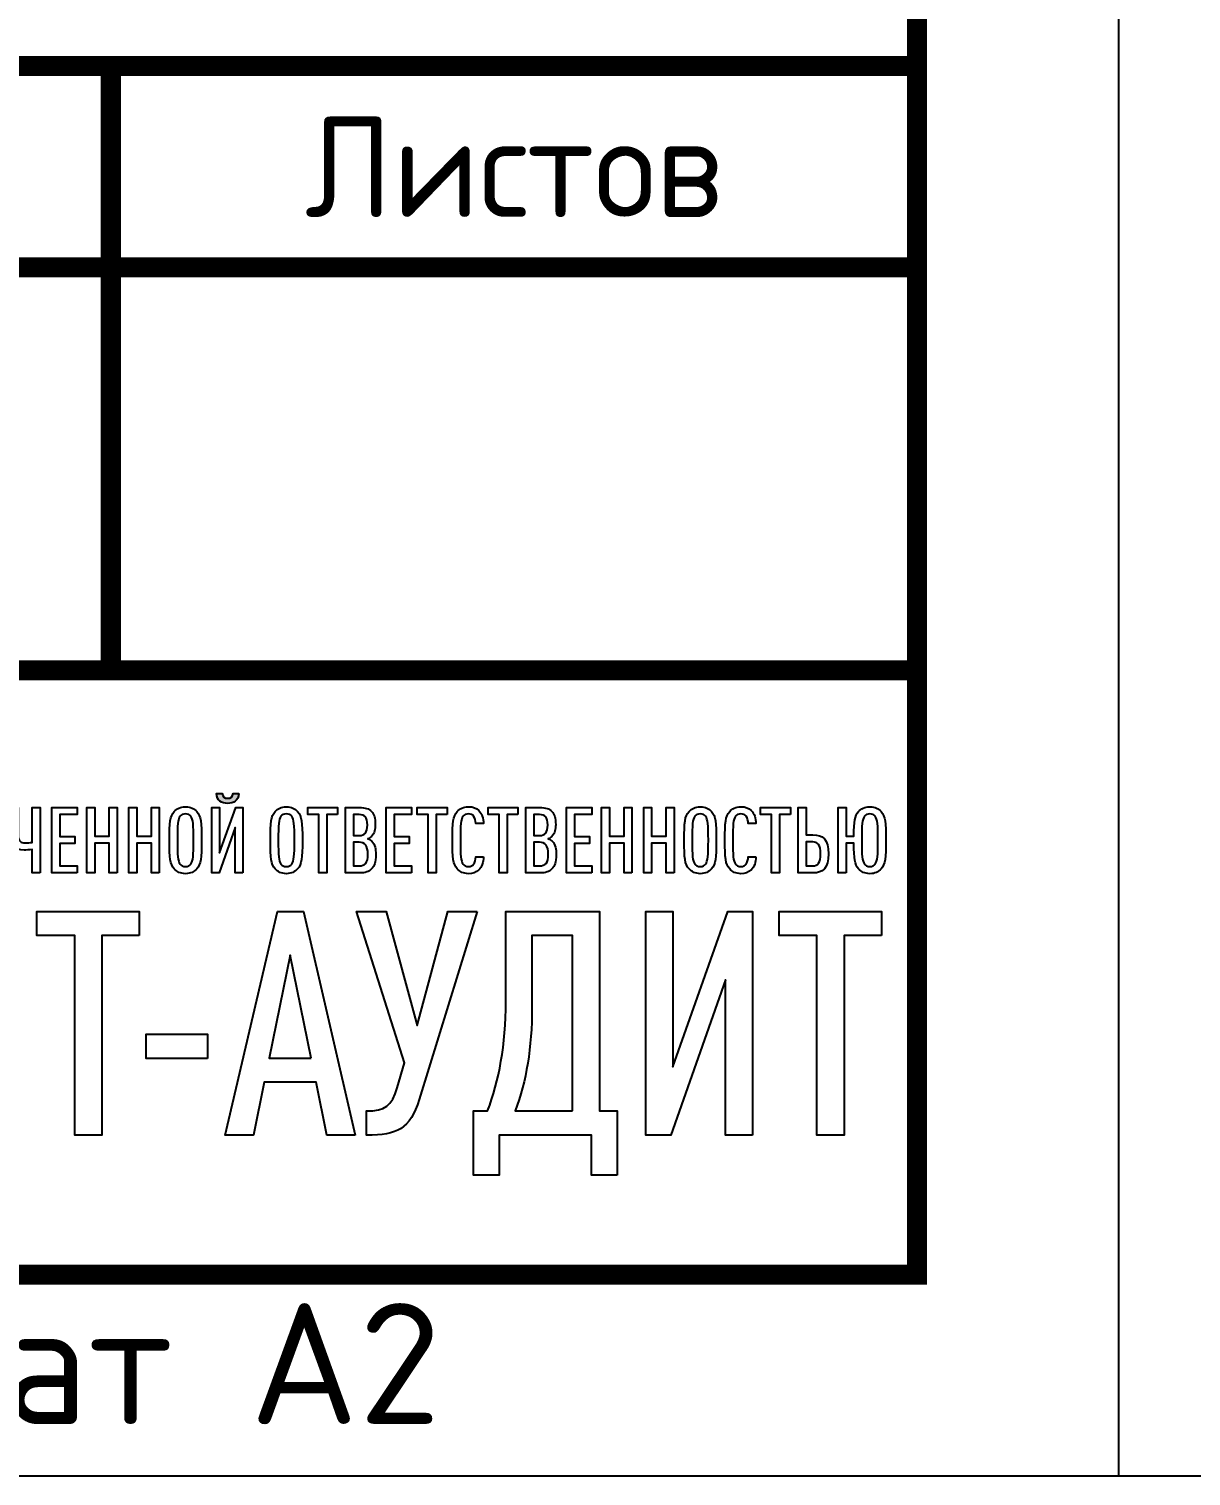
# Model space of a CAD drawing. Header units: millimetres. Extents: x 1601 to 15402, y -324 to 12625.
# Drawn here: x 11082.19 to 11111.03, y 318.24 to 354.16 of the extents above; entities that cross this region are included whole.
import ezdxf
from ezdxf.enums import TextEntityAlignment as Align

# ---------------------------------------------------------------- set-up
doc = ezdxf.new("R2010")
doc.units = ezdxf.units.MM
doc.layers.add('Размерный', color=4, linetype='Continuous', lineweight=30)
doc.styles.add('-ISOCPEUR-', font='isocpeur.TTF')
doc.styles.add('GOST', font='GOST Common.ttf')

# ---------------------------------------------------------------- blocks, each defined once
blk = doc.blocks.new('Лого')
at = {"true_color": 0x2e365c}
h = blk.add_hatch(color=159, dxfattribs=at)
h.dxf.hatch_style = 1
edge = h.paths.add_edge_path()
edge.add_spline(control_points=[(6.4968, 2.3792), (6.4994, 2.3391), (6.5243, 2.3239), (6.5583, 2.3239), (6.5583, 2.3239), (6.5923, 2.3239), (6.6172, 2.3391), (6.6198, 2.3792)], knot_values=[0.57143, 0.57143, 0.57143, 0.57143, 0.714286, 0.714286, 0.714286, 0.714386, 1, 1, 1, 1], degree=3, periodic=0)
edge.add_spline(control_points=[(6.6198, 2.3792), (6.6198, 2.3792), (6.5883, 2.3792), (6.5883, 2.3792), (6.5883, 2.3792), (6.5883, 2.3792), (6.5883, 2.3792), (6.5883, 2.3792)], knot_values=[0.000001, 0.000001, 0.000001, 0.000001, 0.07143, 0.07143, 0.07143, 0.07153, 0.142859, 0.142859, 0.142859, 0.142859], degree=3, periodic=0)
edge.add_spline(control_points=[(6.5883, 2.3792), (6.5862, 2.3604), (6.5751, 2.3523), (6.5583, 2.3523), (6.5583, 2.3523), (6.5583, 2.3523), (6.5583, 2.3523), (6.5583, 2.3523)], knot_values=[0.142859, 0.142859, 0.142859, 0.142859, 0.214287, 0.214287, 0.214287, 0.214387, 0.285716, 0.285716, 0.285716, 0.285716], degree=3, periodic=0)
edge.add_spline(control_points=[(6.5583, 2.3523), (6.5415, 2.3523), (6.5304, 2.3604), (6.5283, 2.3792)], knot_values=[0.285716, 0.285716, 0.285716, 0.285716, 0.428571, 0.428571, 0.428571, 0.428571], degree=3, periodic=0)
edge.add_spline(control_points=[(6.5283, 2.3792), (6.5283, 2.3792), (6.4968, 2.3792), (6.4968, 2.3792), (6.4968, 2.3792), (6.4968, 2.3792), (6.4968, 2.3792), (6.4968, 2.3792)], knot_values=[0.428573, 0.428573, 0.428573, 0.428573, 0.500001, 0.500001, 0.500001, 0.500101, 0.57143, 0.57143, 0.57143, 0.57143], degree=3, periodic=0)
at = {"color": 159}
for points, knots in [([(6.6198, 2.3792), (6.6198, 2.3792), (6.5883, 2.3792), (6.5883, 2.3792), (6.5883, 2.3792), (6.5862, 2.3604), (6.5751, 2.3523), (6.5583, 2.3523), (6.5583, 2.3523), (6.5415, 2.3523), (6.5304, 2.3604), (6.5283, 2.3792), (6.5283, 2.3792), (6.5283, 2.3792), (6.4968, 2.3792), (6.4968, 2.3792), (6.4968, 2.3792), (6.4994, 2.3391), (6.5243, 2.3239), (6.5583, 2.3239), (6.5583, 2.3239), (6.5923, 2.3239), (6.6172, 2.3391), (6.6198, 2.3792)], [0, 0, 0, 0, 0.142857, 0.142857, 0.142857, 0.142857, 0.285714, 0.285714, 0.285714, 0.285714, 0.428571, 0.428571, 0.428571, 0.428571, 0.571429, 0.571429, 0.571429, 0.571429, 0.714286, 0.714286, 0.714286, 0.714286, 1, 1, 1, 1]), ([(5.5227, 1.9399), (5.5227, 1.9399), (5.5227, 2.3015), (5.5227, 2.3015), (5.5227, 2.3015), (5.5227, 2.3015), (5.479, 2.3015), (5.479, 2.3015), (5.479, 2.3015), (5.479, 2.3015), (5.479, 2.1085), (5.479, 2.1085), (5.479, 2.1085), (5.4658, 2.1065), (5.4546, 2.1055), (5.4404, 2.1055), (5.4404, 2.1055), (5.4165, 2.1055), (5.4013, 2.1141), (5.4013, 2.1532), (5.4013, 2.1532), (5.4013, 2.1532), (5.4013, 2.3015), (5.4013, 2.3015), (5.4013, 2.3015), (5.4013, 2.3015), (5.3576, 2.3015), (5.3576, 2.3015), (5.3576, 2.3015), (5.3576, 2.3015), (5.3576, 2.1486), (5.3576, 2.1486), (5.3576, 2.1486), (5.3576, 2.0867), (5.384, 2.0664), (5.4338, 2.0664), (5.4338, 2.0664), (5.4485, 2.0664), (5.4627, 2.0674), (5.479, 2.0699), (5.479, 2.0699), (5.479, 2.0699), (5.479, 1.9399), (5.479, 1.9399), (5.479, 1.9399), (5.479, 1.9399), (5.5227, 1.9399), (5.5227, 1.9399)], [0, 0, 0, 0, 0.076923, 0.076923, 0.076923, 0.076923, 0.153846, 0.153846, 0.153846, 0.153846, 0.230769, 0.230769, 0.230769, 0.230769, 0.307692, 0.307692, 0.307692, 0.307692, 0.384615, 0.384615, 0.384615, 0.384615, 0.461538, 0.461538, 0.461538, 0.461538, 0.538462, 0.538462, 0.538462, 0.538462, 0.615385, 0.615385, 0.615385, 0.615385, 0.692308, 0.692308, 0.692308, 0.692308, 0.769231, 0.769231, 0.769231, 0.769231, 0.846154, 0.846154, 0.846154, 0.846154, 1, 1, 1, 1]), ([(5.7273, 1.9399), (5.7273, 1.9399), (5.7273, 1.979), (5.7273, 1.979), (5.7273, 1.979), (5.7273, 1.979), (5.6314, 1.979), (5.6314, 1.979), (5.6314, 1.979), (5.6314, 1.979), (5.6314, 2.1019), (5.6314, 2.1019), (5.6314, 2.1019), (5.6314, 2.1019), (5.7141, 2.1019), (5.7141, 2.1019), (5.7141, 2.1019), (5.7141, 2.1019), (5.7141, 2.141), (5.7141, 2.141), (5.7141, 2.141), (5.7141, 2.141), (5.6314, 2.141), (5.6314, 2.141), (5.6314, 2.141), (5.6314, 2.141), (5.6314, 2.2624), (5.6314, 2.2624), (5.6314, 2.2624), (5.6314, 2.2624), (5.7273, 2.2624), (5.7273, 2.2624), (5.7273, 2.2624), (5.7273, 2.2624), (5.7273, 2.3015), (5.7273, 2.3015), (5.7273, 2.3015), (5.7273, 2.3015), (5.5877, 2.3015), (5.5877, 2.3015), (5.5877, 2.3015), (5.5877, 2.3015), (5.5877, 1.9399), (5.5877, 1.9399), (5.5877, 1.9399), (5.5877, 1.9399), (5.7273, 1.9399), (5.7273, 1.9399)], [0, 0, 0, 0, 0.076923, 0.076923, 0.076923, 0.076923, 0.153846, 0.153846, 0.153846, 0.153846, 0.230769, 0.230769, 0.230769, 0.230769, 0.307692, 0.307692, 0.307692, 0.307692, 0.384615, 0.384615, 0.384615, 0.384615, 0.461538, 0.461538, 0.461538, 0.461538, 0.538462, 0.538462, 0.538462, 0.538462, 0.615385, 0.615385, 0.615385, 0.615385, 0.692308, 0.692308, 0.692308, 0.692308, 0.769231, 0.769231, 0.769231, 0.769231, 0.846154, 0.846154, 0.846154, 0.846154, 1, 1, 1, 1]), ([(5.9483, 1.9399), (5.9483, 1.9399), (5.9483, 2.3015), (5.9483, 2.3015), (5.9483, 2.3015), (5.9483, 2.3015), (5.9046, 2.3015), (5.9046, 2.3015), (5.9046, 2.3015), (5.9046, 2.3015), (5.9046, 2.1436), (5.9046, 2.1436), (5.9046, 2.1436), (5.9046, 2.1436), (5.8244, 2.1436), (5.8244, 2.1436), (5.8244, 2.1436), (5.8244, 2.1436), (5.8244, 2.3015), (5.8244, 2.3015), (5.8244, 2.3015), (5.8244, 2.3015), (5.7807, 2.3015), (5.7807, 2.3015), (5.7807, 2.3015), (5.7807, 2.3015), (5.7807, 1.9399), (5.7807, 1.9399), (5.7807, 1.9399), (5.7807, 1.9399), (5.8244, 1.9399), (5.8244, 1.9399), (5.8244, 1.9399), (5.8244, 1.9399), (5.8244, 2.1039), (5.8244, 2.1039), (5.8244, 2.1039), (5.8244, 2.1039), (5.9046, 2.1039), (5.9046, 2.1039), (5.9046, 2.1039), (5.9046, 2.1039), (5.9046, 1.9399), (5.9046, 1.9399), (5.9046, 1.9399), (5.9046, 1.9399), (5.9483, 1.9399), (5.9483, 1.9399)], [0, 0, 0, 0, 0.076923, 0.076923, 0.076923, 0.076923, 0.153846, 0.153846, 0.153846, 0.153846, 0.230769, 0.230769, 0.230769, 0.230769, 0.307692, 0.307692, 0.307692, 0.307692, 0.384615, 0.384615, 0.384615, 0.384615, 0.461538, 0.461538, 0.461538, 0.461538, 0.538462, 0.538462, 0.538462, 0.538462, 0.615385, 0.615385, 0.615385, 0.615385, 0.692308, 0.692308, 0.692308, 0.692308, 0.769231, 0.769231, 0.769231, 0.769231, 0.846154, 0.846154, 0.846154, 0.846154, 1, 1, 1, 1]), ([(6.1809, 1.9399), (6.1809, 1.9399), (6.1809, 2.3015), (6.1809, 2.3015), (6.1809, 2.3015), (6.1809, 2.3015), (6.1372, 2.3015), (6.1372, 2.3015), (6.1372, 2.3015), (6.1372, 2.3015), (6.1372, 2.1436), (6.1372, 2.1436), (6.1372, 2.1436), (6.1372, 2.1436), (6.057, 2.1436), (6.057, 2.1436), (6.057, 2.1436), (6.057, 2.1436), (6.057, 2.3015), (6.057, 2.3015), (6.057, 2.3015), (6.057, 2.3015), (6.0133, 2.3015), (6.0133, 2.3015), (6.0133, 2.3015), (6.0133, 2.3015), (6.0133, 1.9399), (6.0133, 1.9399), (6.0133, 1.9399), (6.0133, 1.9399), (6.057, 1.9399), (6.057, 1.9399), (6.057, 1.9399), (6.057, 1.9399), (6.057, 2.1039), (6.057, 2.1039), (6.057, 2.1039), (6.057, 2.1039), (6.1372, 2.1039), (6.1372, 2.1039), (6.1372, 2.1039), (6.1372, 2.1039), (6.1372, 1.9399), (6.1372, 1.9399), (6.1372, 1.9399), (6.1372, 1.9399), (6.1809, 1.9399), (6.1809, 1.9399)], [0, 0, 0, 0, 0.076923, 0.076923, 0.076923, 0.076923, 0.153846, 0.153846, 0.153846, 0.153846, 0.230769, 0.230769, 0.230769, 0.230769, 0.307692, 0.307692, 0.307692, 0.307692, 0.384615, 0.384615, 0.384615, 0.384615, 0.461538, 0.461538, 0.461538, 0.461538, 0.538462, 0.538462, 0.538462, 0.538462, 0.615385, 0.615385, 0.615385, 0.615385, 0.692308, 0.692308, 0.692308, 0.692308, 0.769231, 0.769231, 0.769231, 0.769231, 0.846154, 0.846154, 0.846154, 0.846154, 1, 1, 1, 1]), ([(6.4141, 2.1207), (6.4141, 2.2208), (6.411, 2.2533), (6.3877, 2.2792), (6.3877, 2.2792), (6.3734, 2.2949), (6.3541, 2.3056), (6.3257, 2.3056), (6.3257, 2.3056), (6.2972, 2.3056), (6.2779, 2.2949), (6.2637, 2.2792), (6.2637, 2.2792), (6.2404, 2.2533), (6.2373, 2.2208), (6.2373, 2.1207), (6.2373, 2.1207), (6.2373, 2.0206), (6.2404, 1.9881), (6.2637, 1.9622), (6.2637, 1.9622), (6.2779, 1.9465), (6.2972, 1.9358), (6.3257, 1.9358), (6.3257, 1.9358), (6.3541, 1.9358), (6.3734, 1.9465), (6.3877, 1.9622), (6.3877, 1.9622), (6.411, 1.9881), (6.4141, 2.0206), (6.4141, 2.1207)], [0, 0, 0, 0, 0.111111, 0.111111, 0.111111, 0.111111, 0.222222, 0.222222, 0.222222, 0.222222, 0.333333, 0.333333, 0.333333, 0.333333, 0.444444, 0.444444, 0.444444, 0.444444, 0.555556, 0.555556, 0.555556, 0.555556, 0.666667, 0.666667, 0.666667, 0.666667, 0.777778, 0.777778, 0.777778, 0.777778, 1, 1, 1, 1]), ([(6.3704, 2.1207), (6.3704, 2.0349), (6.3678, 2.0059), (6.3551, 1.9886), (6.3551, 1.9886), (6.349, 1.9805), (6.3399, 1.9749), (6.3257, 1.9749), (6.3257, 1.9749), (6.3115, 1.9749), (6.3018, 1.9805), (6.2957, 1.9886), (6.2957, 1.9886), (6.283, 2.0059), (6.281, 2.0349), (6.281, 2.1207), (6.281, 2.1207), (6.281, 2.2065), (6.283, 2.2355), (6.2957, 2.2528), (6.2957, 2.2528), (6.3018, 2.2609), (6.3115, 2.2665), (6.3257, 2.2665), (6.3257, 2.2665), (6.3399, 2.2665), (6.349, 2.2609), (6.3551, 2.2528), (6.3551, 2.2528), (6.3678, 2.2355), (6.3704, 2.2065), (6.3704, 2.1207)], [0, 0, 0, 0, 0.111111, 0.111111, 0.111111, 0.111111, 0.222222, 0.222222, 0.222222, 0.222222, 0.333333, 0.333333, 0.333333, 0.333333, 0.444444, 0.444444, 0.444444, 0.444444, 0.555556, 0.555556, 0.555556, 0.555556, 0.666667, 0.666667, 0.666667, 0.666667, 0.777778, 0.777778, 0.777778, 0.777778, 1, 1, 1, 1]), ([(6.6431, 1.9399), (6.6431, 1.9399), (6.6431, 2.3015), (6.6431, 2.3015), (6.6431, 2.3015), (6.6431, 2.3015), (6.603, 2.3015), (6.603, 2.3015), (6.603, 2.3015), (6.603, 2.3015), (6.5141, 2.0501), (6.5141, 2.0501), (6.5141, 2.0501), (6.5141, 2.0501), (6.5141, 2.3015), (6.5141, 2.3015), (6.5141, 2.3015), (6.5141, 2.3015), (6.4704, 2.3015), (6.4704, 2.3015), (6.4704, 2.3015), (6.4704, 2.3015), (6.4704, 1.9399), (6.4704, 1.9399), (6.4704, 1.9399), (6.4704, 1.9399), (6.5111, 1.9399), (6.5111, 1.9399), (6.5111, 1.9399), (6.5111, 1.9399), (6.5994, 2.1908), (6.5994, 2.1908), (6.5994, 2.1908), (6.5994, 2.1908), (6.5994, 1.9399), (6.5994, 1.9399), (6.5994, 1.9399), (6.5994, 1.9399), (6.6431, 1.9399), (6.6431, 1.9399)], [0, 0, 0, 0, 0.090909, 0.090909, 0.090909, 0.090909, 0.181818, 0.181818, 0.181818, 0.181818, 0.272727, 0.272727, 0.272727, 0.272727, 0.363636, 0.363636, 0.363636, 0.363636, 0.454545, 0.454545, 0.454545, 0.454545, 0.545455, 0.545455, 0.545455, 0.545455, 0.636364, 0.636364, 0.636364, 0.636364, 0.727273, 0.727273, 0.727273, 0.727273, 0.818182, 0.818182, 0.818182, 0.818182, 1, 1, 1, 1]), ([(6.9712, 2.1207), (6.9712, 2.2208), (6.9682, 2.2533), (6.9448, 2.2792), (6.9448, 2.2792), (6.9306, 2.2949), (6.9113, 2.3056), (6.8829, 2.3056), (6.8829, 2.3056), (6.8544, 2.3056), (6.8351, 2.2949), (6.8209, 2.2792), (6.8209, 2.2792), (6.7975, 2.2533), (6.7945, 2.2208), (6.7945, 2.1207), (6.7945, 2.1207), (6.7945, 2.0206), (6.7975, 1.9881), (6.8209, 1.9622), (6.8209, 1.9622), (6.8351, 1.9465), (6.8544, 1.9358), (6.8829, 1.9358), (6.8829, 1.9358), (6.9113, 1.9358), (6.9306, 1.9465), (6.9448, 1.9622), (6.9448, 1.9622), (6.9682, 1.9881), (6.9712, 2.0206), (6.9712, 2.1207)], [0, 0, 0, 0, 0.111111, 0.111111, 0.111111, 0.111111, 0.222222, 0.222222, 0.222222, 0.222222, 0.333333, 0.333333, 0.333333, 0.333333, 0.444444, 0.444444, 0.444444, 0.444444, 0.555556, 0.555556, 0.555556, 0.555556, 0.666667, 0.666667, 0.666667, 0.666667, 0.777778, 0.777778, 0.777778, 0.777778, 1, 1, 1, 1]), ([(6.9276, 2.1207), (6.9276, 2.0349), (6.925, 2.0059), (6.9123, 1.9886), (6.9123, 1.9886), (6.9062, 1.9805), (6.8971, 1.9749), (6.8829, 1.9749), (6.8829, 1.9749), (6.8686, 1.9749), (6.859, 1.9805), (6.8529, 1.9886), (6.8529, 1.9886), (6.8402, 2.0059), (6.8382, 2.0349), (6.8382, 2.1207), (6.8382, 2.1207), (6.8382, 2.2065), (6.8402, 2.2355), (6.8529, 2.2528), (6.8529, 2.2528), (6.859, 2.2609), (6.8686, 2.2665), (6.8829, 2.2665), (6.8829, 2.2665), (6.8971, 2.2665), (6.9062, 2.2609), (6.9123, 2.2528), (6.9123, 2.2528), (6.925, 2.2355), (6.9276, 2.2065), (6.9276, 2.1207)], [0, 0, 0, 0, 0.111111, 0.111111, 0.111111, 0.111111, 0.222222, 0.222222, 0.222222, 0.222222, 0.333333, 0.333333, 0.333333, 0.333333, 0.444444, 0.444444, 0.444444, 0.444444, 0.555556, 0.555556, 0.555556, 0.555556, 0.666667, 0.666667, 0.666667, 0.666667, 0.777778, 0.777778, 0.777778, 0.777778, 1, 1, 1, 1]), ([(7.1658, 2.2624), (7.1658, 2.2624), (7.1658, 2.3015), (7.1658, 2.3015), (7.1658, 2.3015), (7.1658, 2.3015), (7.0007, 2.3015), (7.0007, 2.3015), (7.0007, 2.3015), (7.0007, 2.3015), (7.0007, 2.2624), (7.0007, 2.2624), (7.0007, 2.2624), (7.0007, 2.2624), (7.0617, 2.2624), (7.0617, 2.2624), (7.0617, 2.2624), (7.0617, 2.2624), (7.0617, 1.9399), (7.0617, 1.9399), (7.0617, 1.9399), (7.0617, 1.9399), (7.1053, 1.9399), (7.1053, 1.9399), (7.1053, 1.9399), (7.1053, 1.9399), (7.1053, 2.2624), (7.1053, 2.2624), (7.1053, 2.2624), (7.1053, 2.2624), (7.1658, 2.2624), (7.1658, 2.2624)], [0, 0, 0, 0, 0.111111, 0.111111, 0.111111, 0.111111, 0.222222, 0.222222, 0.222222, 0.222222, 0.333333, 0.333333, 0.333333, 0.333333, 0.444444, 0.444444, 0.444444, 0.444444, 0.555556, 0.555556, 0.555556, 0.555556, 0.666667, 0.666667, 0.666667, 0.666667, 0.777778, 0.777778, 0.777778, 0.777778, 1, 1, 1, 1]), ([(7.3766, 2.0415), (7.3766, 2.0725), (7.3735, 2.0968), (7.3547, 2.1151), (7.3547, 2.1151), (7.3486, 2.1207), (7.3405, 2.1258), (7.3324, 2.1283), (7.3324, 2.1283), (7.3395, 2.1314), (7.3466, 2.1359), (7.3527, 2.142), (7.3527, 2.142), (7.3705, 2.1593), (7.374, 2.1806), (7.374, 2.2065), (7.374, 2.2065), (7.374, 2.2457), (7.3684, 2.2634), (7.3527, 2.2797), (7.3527, 2.2797), (7.338, 2.2949), (7.3187, 2.3015), (7.2867, 2.3015), (7.2867, 2.3015), (7.2867, 2.3015), (7.209, 2.3015), (7.209, 2.3015), (7.209, 2.3015), (7.209, 2.3015), (7.209, 1.9399), (7.209, 1.9399), (7.209, 1.9399), (7.209, 1.9399), (7.2867, 1.9399), (7.2867, 1.9399), (7.2867, 1.9399), (7.3187, 1.9399), (7.3385, 1.9465), (7.3532, 1.9617), (7.3532, 1.9617), (7.3695, 1.9785), (7.3766, 1.9978), (7.3766, 2.0415)], [0, 0, 0, 0, 0.083333, 0.083333, 0.083333, 0.083333, 0.166667, 0.166667, 0.166667, 0.166667, 0.25, 0.25, 0.25, 0.25, 0.333333, 0.333333, 0.333333, 0.333333, 0.416667, 0.416667, 0.416667, 0.416667, 0.5, 0.5, 0.5, 0.5, 0.583333, 0.583333, 0.583333, 0.583333, 0.666667, 0.666667, 0.666667, 0.666667, 0.75, 0.75, 0.75, 0.75, 0.833333, 0.833333, 0.833333, 0.833333, 1, 1, 1, 1]), ([(7.3303, 2.2045), (7.3303, 2.1634), (7.3156, 2.1466), (7.2846, 2.1466), (7.2846, 2.1466), (7.2846, 2.1466), (7.2526, 2.1466), (7.2526, 2.1466), (7.2526, 2.1466), (7.2526, 2.1466), (7.2526, 2.2624), (7.2526, 2.2624), (7.2526, 2.2624), (7.2526, 2.2624), (7.2846, 2.2624), (7.2846, 2.2624), (7.2846, 2.2624), (7.3161, 2.2624), (7.3303, 2.2482), (7.3303, 2.2045)], [0, 0, 0, 0, 0.166667, 0.166667, 0.166667, 0.166667, 0.333333, 0.333333, 0.333333, 0.333333, 0.5, 0.5, 0.5, 0.5, 0.666667, 0.666667, 0.666667, 0.666667, 1, 1, 1, 1]), ([(7.5741, 1.9399), (7.5741, 1.9399), (7.5741, 1.979), (7.5741, 1.979), (7.5741, 1.979), (7.5741, 1.979), (7.4782, 1.979), (7.4782, 1.979), (7.4782, 1.979), (7.4782, 1.979), (7.4782, 2.1019), (7.4782, 2.1019), (7.4782, 2.1019), (7.4782, 2.1019), (7.5609, 2.1019), (7.5609, 2.1019), (7.5609, 2.1019), (7.5609, 2.1019), (7.5609, 2.141), (7.5609, 2.141), (7.5609, 2.141), (7.5609, 2.141), (7.4782, 2.141), (7.4782, 2.141), (7.4782, 2.141), (7.4782, 2.141), (7.4782, 2.2624), (7.4782, 2.2624), (7.4782, 2.2624), (7.4782, 2.2624), (7.5741, 2.2624), (7.5741, 2.2624), (7.5741, 2.2624), (7.5741, 2.2624), (7.5741, 2.3015), (7.5741, 2.3015), (7.5741, 2.3015), (7.5741, 2.3015), (7.4345, 2.3015), (7.4345, 2.3015), (7.4345, 2.3015), (7.4345, 2.3015), (7.4345, 1.9399), (7.4345, 1.9399), (7.4345, 1.9399), (7.4345, 1.9399), (7.5741, 1.9399), (7.5741, 1.9399)], [0, 0, 0, 0, 0.076923, 0.076923, 0.076923, 0.076923, 0.153846, 0.153846, 0.153846, 0.153846, 0.230769, 0.230769, 0.230769, 0.230769, 0.307692, 0.307692, 0.307692, 0.307692, 0.384615, 0.384615, 0.384615, 0.384615, 0.461538, 0.461538, 0.461538, 0.461538, 0.538462, 0.538462, 0.538462, 0.538462, 0.615385, 0.615385, 0.615385, 0.615385, 0.692308, 0.692308, 0.692308, 0.692308, 0.769231, 0.769231, 0.769231, 0.769231, 0.846154, 0.846154, 0.846154, 0.846154, 1, 1, 1, 1]), ([(7.7707, 2.2624), (7.7707, 2.2624), (7.7707, 2.3015), (7.7707, 2.3015), (7.7707, 2.3015), (7.7707, 2.3015), (7.6056, 2.3015), (7.6056, 2.3015), (7.6056, 2.3015), (7.6056, 2.3015), (7.6056, 2.2624), (7.6056, 2.2624), (7.6056, 2.2624), (7.6056, 2.2624), (7.6666, 2.2624), (7.6666, 2.2624), (7.6666, 2.2624), (7.6666, 2.2624), (7.6666, 1.9399), (7.6666, 1.9399), (7.6666, 1.9399), (7.6666, 1.9399), (7.7103, 1.9399), (7.7103, 1.9399), (7.7103, 1.9399), (7.7103, 1.9399), (7.7103, 2.2624), (7.7103, 2.2624), (7.7103, 2.2624), (7.7103, 2.2624), (7.7707, 2.2624), (7.7707, 2.2624)], [0, 0, 0, 0, 0.111111, 0.111111, 0.111111, 0.111111, 0.222222, 0.222222, 0.222222, 0.222222, 0.333333, 0.333333, 0.333333, 0.333333, 0.444444, 0.444444, 0.444444, 0.444444, 0.555556, 0.555556, 0.555556, 0.555556, 0.666667, 0.666667, 0.666667, 0.666667, 0.777778, 0.777778, 0.777778, 0.777778, 1, 1, 1, 1]), ([(7.9719, 2.0293), (7.9719, 2.0293), (7.9287, 2.0293), (7.9287, 2.0293), (7.9287, 2.0293), (7.9282, 2.014), (7.9251, 1.9983), (7.917, 1.9876), (7.917, 1.9876), (7.9114, 1.9805), (7.9023, 1.9749), (7.8886, 1.9749), (7.8886, 1.9749), (7.8743, 1.9749), (7.8647, 1.9805), (7.8586, 1.9886), (7.8586, 1.9886), (7.8459, 2.0059), (7.8439, 2.0349), (7.8439, 2.1207), (7.8439, 2.1207), (7.8439, 2.2065), (7.8459, 2.2355), (7.8586, 2.2528), (7.8586, 2.2528), (7.8647, 2.2609), (7.8743, 2.2665), (7.8886, 2.2665), (7.8886, 2.2665), (7.9023, 2.2665), (7.9114, 2.2609), (7.917, 2.2538), (7.917, 2.2538), (7.9256, 2.2431), (7.9282, 2.2279), (7.9287, 2.2126), (7.9287, 2.2126), (7.9287, 2.2126), (7.9719, 2.2126), (7.9719, 2.2126), (7.9719, 2.2126), (7.9713, 2.2421), (7.9627, 2.268), (7.946, 2.2843), (7.946, 2.2843), (7.9317, 2.298), (7.914, 2.3056), (7.8886, 2.3056), (7.8886, 2.3056), (7.8601, 2.3056), (7.8403, 2.2949), (7.8266, 2.2792), (7.8266, 2.2792), (7.8027, 2.2517), (7.8002, 2.2208), (7.8002, 2.1207), (7.8002, 2.1207), (7.8002, 2.0206), (7.8027, 1.9897), (7.8266, 1.9622), (7.8266, 1.9622), (7.8403, 1.9465), (7.8601, 1.9358), (7.8886, 1.9358), (7.8886, 1.9358), (7.9124, 1.9358), (7.9302, 1.9429), (7.9444, 1.9556), (7.9444, 1.9556), (7.9622, 1.9719), (7.9713, 1.9988), (7.9719, 2.0293)], [0, 0, 0, 0, 0.052632, 0.052632, 0.052632, 0.052632, 0.105263, 0.105263, 0.105263, 0.105263, 0.157895, 0.157895, 0.157895, 0.157895, 0.210526, 0.210526, 0.210526, 0.210526, 0.263158, 0.263158, 0.263158, 0.263158, 0.315789, 0.315789, 0.315789, 0.315789, 0.368421, 0.368421, 0.368421, 0.368421, 0.421053, 0.421053, 0.421053, 0.421053, 0.473684, 0.473684, 0.473684, 0.473684, 0.526316, 0.526316, 0.526316, 0.526316, 0.578947, 0.578947, 0.578947, 0.578947, 0.631579, 0.631579, 0.631579, 0.631579, 0.684211, 0.684211, 0.684211, 0.684211, 0.736842, 0.736842, 0.736842, 0.736842, 0.789474, 0.789474, 0.789474, 0.789474, 0.842105, 0.842105, 0.842105, 0.842105, 0.894737, 0.894737, 0.894737, 0.894737, 1, 1, 1, 1]), ([(8.1618, 2.2624), (8.1618, 2.2624), (8.1618, 2.3015), (8.1618, 2.3015), (8.1618, 2.3015), (8.1618, 2.3015), (7.9967, 2.3015), (7.9967, 2.3015), (7.9967, 2.3015), (7.9967, 2.3015), (7.9967, 2.2624), (7.9967, 2.2624), (7.9967, 2.2624), (7.9967, 2.2624), (8.0577, 2.2624), (8.0577, 2.2624), (8.0577, 2.2624), (8.0577, 2.2624), (8.0577, 1.9399), (8.0577, 1.9399), (8.0577, 1.9399), (8.0577, 1.9399), (8.1014, 1.9399), (8.1014, 1.9399), (8.1014, 1.9399), (8.1014, 1.9399), (8.1014, 2.2624), (8.1014, 2.2624), (8.1014, 2.2624), (8.1014, 2.2624), (8.1618, 2.2624), (8.1618, 2.2624)], [0, 0, 0, 0, 0.111111, 0.111111, 0.111111, 0.111111, 0.222222, 0.222222, 0.222222, 0.222222, 0.333333, 0.333333, 0.333333, 0.333333, 0.444444, 0.444444, 0.444444, 0.444444, 0.555556, 0.555556, 0.555556, 0.555556, 0.666667, 0.666667, 0.666667, 0.666667, 0.777778, 0.777778, 0.777778, 0.777778, 1, 1, 1, 1]), ([(8.3726, 2.0415), (8.3726, 2.0725), (8.3696, 2.0968), (8.3508, 2.1151), (8.3508, 2.1151), (8.3447, 2.1207), (8.3365, 2.1258), (8.3284, 2.1283), (8.3284, 2.1283), (8.3355, 2.1314), (8.3426, 2.1359), (8.3487, 2.142), (8.3487, 2.142), (8.3665, 2.1593), (8.3701, 2.1806), (8.3701, 2.2065), (8.3701, 2.2065), (8.3701, 2.2457), (8.3645, 2.2634), (8.3487, 2.2797), (8.3487, 2.2797), (8.334, 2.2949), (8.3147, 2.3015), (8.2827, 2.3015), (8.2827, 2.3015), (8.2827, 2.3015), (8.205, 2.3015), (8.205, 2.3015), (8.205, 2.3015), (8.205, 2.3015), (8.205, 1.9399), (8.205, 1.9399), (8.205, 1.9399), (8.205, 1.9399), (8.2827, 1.9399), (8.2827, 1.9399), (8.2827, 1.9399), (8.3147, 1.9399), (8.3345, 1.9465), (8.3492, 1.9617), (8.3492, 1.9617), (8.3655, 1.9785), (8.3726, 1.9978), (8.3726, 2.0415)], [0, 0, 0, 0, 0.083333, 0.083333, 0.083333, 0.083333, 0.166667, 0.166667, 0.166667, 0.166667, 0.25, 0.25, 0.25, 0.25, 0.333333, 0.333333, 0.333333, 0.333333, 0.416667, 0.416667, 0.416667, 0.416667, 0.5, 0.5, 0.5, 0.5, 0.583333, 0.583333, 0.583333, 0.583333, 0.666667, 0.666667, 0.666667, 0.666667, 0.75, 0.75, 0.75, 0.75, 0.833333, 0.833333, 0.833333, 0.833333, 1, 1, 1, 1]), ([(8.3264, 2.2045), (8.3264, 2.1634), (8.3117, 2.1466), (8.2807, 2.1466), (8.2807, 2.1466), (8.2807, 2.1466), (8.2487, 2.1466), (8.2487, 2.1466), (8.2487, 2.1466), (8.2487, 2.1466), (8.2487, 2.2624), (8.2487, 2.2624), (8.2487, 2.2624), (8.2487, 2.2624), (8.2807, 2.2624), (8.2807, 2.2624), (8.2807, 2.2624), (8.3122, 2.2624), (8.3264, 2.2482), (8.3264, 2.2045)], [0, 0, 0, 0, 0.166667, 0.166667, 0.166667, 0.166667, 0.333333, 0.333333, 0.333333, 0.333333, 0.5, 0.5, 0.5, 0.5, 0.666667, 0.666667, 0.666667, 0.666667, 1, 1, 1, 1]), ([(8.5702, 1.9399), (8.5702, 1.9399), (8.5702, 1.979), (8.5702, 1.979), (8.5702, 1.979), (8.5702, 1.979), (8.4742, 1.979), (8.4742, 1.979), (8.4742, 1.979), (8.4742, 1.979), (8.4742, 2.1019), (8.4742, 2.1019), (8.4742, 2.1019), (8.4742, 2.1019), (8.557, 2.1019), (8.557, 2.1019), (8.557, 2.1019), (8.557, 2.1019), (8.557, 2.141), (8.557, 2.141), (8.557, 2.141), (8.557, 2.141), (8.4742, 2.141), (8.4742, 2.141), (8.4742, 2.141), (8.4742, 2.141), (8.4742, 2.2624), (8.4742, 2.2624), (8.4742, 2.2624), (8.4742, 2.2624), (8.5702, 2.2624), (8.5702, 2.2624), (8.5702, 2.2624), (8.5702, 2.2624), (8.5702, 2.3015), (8.5702, 2.3015), (8.5702, 2.3015), (8.5702, 2.3015), (8.4305, 2.3015), (8.4305, 2.3015), (8.4305, 2.3015), (8.4305, 2.3015), (8.4305, 1.9399), (8.4305, 1.9399), (8.4305, 1.9399), (8.4305, 1.9399), (8.5702, 1.9399), (8.5702, 1.9399)], [0, 0, 0, 0, 0.076923, 0.076923, 0.076923, 0.076923, 0.153846, 0.153846, 0.153846, 0.153846, 0.230769, 0.230769, 0.230769, 0.230769, 0.307692, 0.307692, 0.307692, 0.307692, 0.384615, 0.384615, 0.384615, 0.384615, 0.461538, 0.461538, 0.461538, 0.461538, 0.538462, 0.538462, 0.538462, 0.538462, 0.615385, 0.615385, 0.615385, 0.615385, 0.692308, 0.692308, 0.692308, 0.692308, 0.769231, 0.769231, 0.769231, 0.769231, 0.846154, 0.846154, 0.846154, 0.846154, 1, 1, 1, 1]), ([(8.7911, 1.9399), (8.7911, 1.9399), (8.7911, 2.3015), (8.7911, 2.3015), (8.7911, 2.3015), (8.7911, 2.3015), (8.7474, 2.3015), (8.7474, 2.3015), (8.7474, 2.3015), (8.7474, 2.3015), (8.7474, 2.1436), (8.7474, 2.1436), (8.7474, 2.1436), (8.7474, 2.1436), (8.6672, 2.1436), (8.6672, 2.1436), (8.6672, 2.1436), (8.6672, 2.1436), (8.6672, 2.3015), (8.6672, 2.3015), (8.6672, 2.3015), (8.6672, 2.3015), (8.6235, 2.3015), (8.6235, 2.3015), (8.6235, 2.3015), (8.6235, 2.3015), (8.6235, 1.9399), (8.6235, 1.9399), (8.6235, 1.9399), (8.6235, 1.9399), (8.6672, 1.9399), (8.6672, 1.9399), (8.6672, 1.9399), (8.6672, 1.9399), (8.6672, 2.1039), (8.6672, 2.1039), (8.6672, 2.1039), (8.6672, 2.1039), (8.7474, 2.1039), (8.7474, 2.1039), (8.7474, 2.1039), (8.7474, 2.1039), (8.7474, 1.9399), (8.7474, 1.9399), (8.7474, 1.9399), (8.7474, 1.9399), (8.7911, 1.9399), (8.7911, 1.9399)], [0, 0, 0, 0, 0.076923, 0.076923, 0.076923, 0.076923, 0.153846, 0.153846, 0.153846, 0.153846, 0.230769, 0.230769, 0.230769, 0.230769, 0.307692, 0.307692, 0.307692, 0.307692, 0.384615, 0.384615, 0.384615, 0.384615, 0.461538, 0.461538, 0.461538, 0.461538, 0.538462, 0.538462, 0.538462, 0.538462, 0.615385, 0.615385, 0.615385, 0.615385, 0.692308, 0.692308, 0.692308, 0.692308, 0.769231, 0.769231, 0.769231, 0.769231, 0.846154, 0.846154, 0.846154, 0.846154, 1, 1, 1, 1]), ([(9.0238, 1.9399), (9.0238, 1.9399), (9.0238, 2.3015), (9.0238, 2.3015), (9.0238, 2.3015), (9.0238, 2.3015), (8.9801, 2.3015), (8.9801, 2.3015), (8.9801, 2.3015), (8.9801, 2.3015), (8.9801, 2.1436), (8.9801, 2.1436), (8.9801, 2.1436), (8.9801, 2.1436), (8.8998, 2.1436), (8.8998, 2.1436), (8.8998, 2.1436), (8.8998, 2.1436), (8.8998, 2.3015), (8.8998, 2.3015), (8.8998, 2.3015), (8.8998, 2.3015), (8.8561, 2.3015), (8.8561, 2.3015), (8.8561, 2.3015), (8.8561, 2.3015), (8.8561, 1.9399), (8.8561, 1.9399), (8.8561, 1.9399), (8.8561, 1.9399), (8.8998, 1.9399), (8.8998, 1.9399), (8.8998, 1.9399), (8.8998, 1.9399), (8.8998, 2.1039), (8.8998, 2.1039), (8.8998, 2.1039), (8.8998, 2.1039), (8.9801, 2.1039), (8.9801, 2.1039), (8.9801, 2.1039), (8.9801, 2.1039), (8.9801, 1.9399), (8.9801, 1.9399), (8.9801, 1.9399), (8.9801, 1.9399), (9.0238, 1.9399), (9.0238, 1.9399)], [0, 0, 0, 0, 0.076923, 0.076923, 0.076923, 0.076923, 0.153846, 0.153846, 0.153846, 0.153846, 0.230769, 0.230769, 0.230769, 0.230769, 0.307692, 0.307692, 0.307692, 0.307692, 0.384615, 0.384615, 0.384615, 0.384615, 0.461538, 0.461538, 0.461538, 0.461538, 0.538462, 0.538462, 0.538462, 0.538462, 0.615385, 0.615385, 0.615385, 0.615385, 0.692308, 0.692308, 0.692308, 0.692308, 0.769231, 0.769231, 0.769231, 0.769231, 0.846154, 0.846154, 0.846154, 0.846154, 1, 1, 1, 1]), ([(9.2569, 2.1207), (9.2569, 2.2208), (9.2538, 2.2533), (9.2305, 2.2792), (9.2305, 2.2792), (9.2163, 2.2949), (9.197, 2.3056), (9.1685, 2.3056), (9.1685, 2.3056), (9.1401, 2.3056), (9.1208, 2.2949), (9.1065, 2.2792), (9.1065, 2.2792), (9.0832, 2.2533), (9.0801, 2.2208), (9.0801, 2.1207), (9.0801, 2.1207), (9.0801, 2.0206), (9.0832, 1.9881), (9.1065, 1.9622), (9.1065, 1.9622), (9.1208, 1.9465), (9.1401, 1.9358), (9.1685, 1.9358), (9.1685, 1.9358), (9.197, 1.9358), (9.2163, 1.9465), (9.2305, 1.9622), (9.2305, 1.9622), (9.2538, 1.9881), (9.2569, 2.0206), (9.2569, 2.1207)], [0, 0, 0, 0, 0.111111, 0.111111, 0.111111, 0.111111, 0.222222, 0.222222, 0.222222, 0.222222, 0.333333, 0.333333, 0.333333, 0.333333, 0.444444, 0.444444, 0.444444, 0.444444, 0.555556, 0.555556, 0.555556, 0.555556, 0.666667, 0.666667, 0.666667, 0.666667, 0.777778, 0.777778, 0.777778, 0.777778, 1, 1, 1, 1]), ([(9.2132, 2.1207), (9.2132, 2.0349), (9.2107, 2.0059), (9.198, 1.9886), (9.198, 1.9886), (9.1919, 1.9805), (9.1827, 1.9749), (9.1685, 1.9749), (9.1685, 1.9749), (9.1543, 1.9749), (9.1446, 1.9805), (9.1385, 1.9886), (9.1385, 1.9886), (9.1259, 2.0059), (9.1238, 2.0349), (9.1238, 2.1207), (9.1238, 2.1207), (9.1238, 2.2065), (9.1259, 2.2355), (9.1385, 2.2528), (9.1385, 2.2528), (9.1446, 2.2609), (9.1543, 2.2665), (9.1685, 2.2665), (9.1685, 2.2665), (9.1827, 2.2665), (9.1919, 2.2609), (9.198, 2.2528), (9.198, 2.2528), (9.2107, 2.2355), (9.2132, 2.2065), (9.2132, 2.1207)], [0, 0, 0, 0, 0.111111, 0.111111, 0.111111, 0.111111, 0.222222, 0.222222, 0.222222, 0.222222, 0.333333, 0.333333, 0.333333, 0.333333, 0.444444, 0.444444, 0.444444, 0.444444, 0.555556, 0.555556, 0.555556, 0.555556, 0.666667, 0.666667, 0.666667, 0.666667, 0.777778, 0.777778, 0.777778, 0.777778, 1, 1, 1, 1]), ([(9.4763, 2.0293), (9.4763, 2.0293), (9.4331, 2.0293), (9.4331, 2.0293), (9.4331, 2.0293), (9.4326, 2.014), (9.4296, 1.9983), (9.4215, 1.9876), (9.4215, 1.9876), (9.4159, 1.9805), (9.4067, 1.9749), (9.393, 1.9749), (9.393, 1.9749), (9.3788, 1.9749), (9.3691, 1.9805), (9.363, 1.9886), (9.363, 1.9886), (9.3504, 2.0059), (9.3483, 2.0349), (9.3483, 2.1207), (9.3483, 2.1207), (9.3483, 2.2065), (9.3504, 2.2355), (9.363, 2.2528), (9.363, 2.2528), (9.3691, 2.2609), (9.3788, 2.2665), (9.393, 2.2665), (9.393, 2.2665), (9.4067, 2.2665), (9.4159, 2.2609), (9.4215, 2.2538), (9.4215, 2.2538), (9.4301, 2.2431), (9.4326, 2.2279), (9.4331, 2.2126), (9.4331, 2.2126), (9.4331, 2.2126), (9.4763, 2.2126), (9.4763, 2.2126), (9.4763, 2.2126), (9.4758, 2.2421), (9.4672, 2.268), (9.4504, 2.2843), (9.4504, 2.2843), (9.4362, 2.298), (9.4184, 2.3056), (9.393, 2.3056), (9.393, 2.3056), (9.3646, 2.3056), (9.3448, 2.2949), (9.331, 2.2792), (9.331, 2.2792), (9.3072, 2.2517), (9.3046, 2.2208), (9.3046, 2.1207), (9.3046, 2.1207), (9.3046, 2.0206), (9.3072, 1.9897), (9.331, 1.9622), (9.331, 1.9622), (9.3448, 1.9465), (9.3646, 1.9358), (9.393, 1.9358), (9.393, 1.9358), (9.4169, 1.9358), (9.4347, 1.9429), (9.4489, 1.9556), (9.4489, 1.9556), (9.4667, 1.9719), (9.4758, 1.9988), (9.4763, 2.0293)], [0, 0, 0, 0, 0.052632, 0.052632, 0.052632, 0.052632, 0.105263, 0.105263, 0.105263, 0.105263, 0.157895, 0.157895, 0.157895, 0.157895, 0.210526, 0.210526, 0.210526, 0.210526, 0.263158, 0.263158, 0.263158, 0.263158, 0.315789, 0.315789, 0.315789, 0.315789, 0.368421, 0.368421, 0.368421, 0.368421, 0.421053, 0.421053, 0.421053, 0.421053, 0.473684, 0.473684, 0.473684, 0.473684, 0.526316, 0.526316, 0.526316, 0.526316, 0.578947, 0.578947, 0.578947, 0.578947, 0.631579, 0.631579, 0.631579, 0.631579, 0.684211, 0.684211, 0.684211, 0.684211, 0.736842, 0.736842, 0.736842, 0.736842, 0.789474, 0.789474, 0.789474, 0.789474, 0.842105, 0.842105, 0.842105, 0.842105, 0.894737, 0.894737, 0.894737, 0.894737, 1, 1, 1, 1]), ([(9.6663, 2.2624), (9.6663, 2.2624), (9.6663, 2.3015), (9.6663, 2.3015), (9.6663, 2.3015), (9.6663, 2.3015), (9.5012, 2.3015), (9.5012, 2.3015), (9.5012, 2.3015), (9.5012, 2.3015), (9.5012, 2.2624), (9.5012, 2.2624), (9.5012, 2.2624), (9.5012, 2.2624), (9.5622, 2.2624), (9.5622, 2.2624), (9.5622, 2.2624), (9.5622, 2.2624), (9.5622, 1.9399), (9.5622, 1.9399), (9.5622, 1.9399), (9.5622, 1.9399), (9.6058, 1.9399), (9.6058, 1.9399), (9.6058, 1.9399), (9.6058, 1.9399), (9.6058, 2.2624), (9.6058, 2.2624), (9.6058, 2.2624), (9.6058, 2.2624), (9.6663, 2.2624), (9.6663, 2.2624)], [0, 0, 0, 0, 0.111111, 0.111111, 0.111111, 0.111111, 0.222222, 0.222222, 0.222222, 0.222222, 0.333333, 0.333333, 0.333333, 0.333333, 0.444444, 0.444444, 0.444444, 0.444444, 0.555556, 0.555556, 0.555556, 0.555556, 0.666667, 0.666667, 0.666667, 0.666667, 0.777778, 0.777778, 0.777778, 0.777778, 1, 1, 1, 1]), ([(9.8766, 2.0455), (9.8766, 2.1253), (9.8456, 2.1507), (9.7907, 2.1507), (9.7907, 2.1507), (9.7907, 2.1507), (9.7531, 2.1507), (9.7531, 2.1507), (9.7531, 2.1507), (9.7531, 2.1507), (9.7531, 2.3015), (9.7531, 2.3015), (9.7531, 2.3015), (9.7531, 2.3015), (9.7095, 2.3015), (9.7095, 2.3015), (9.7095, 2.3015), (9.7095, 2.3015), (9.7095, 1.9399), (9.7095, 1.9399), (9.7095, 1.9399), (9.7095, 1.9399), (9.7907, 1.9399), (9.7907, 1.9399), (9.7907, 1.9399), (9.8451, 1.9399), (9.8766, 1.9658), (9.8766, 2.0455)], [0, 0, 0, 0, 0.125, 0.125, 0.125, 0.125, 0.25, 0.25, 0.25, 0.25, 0.375, 0.375, 0.375, 0.375, 0.5, 0.5, 0.5, 0.5, 0.625, 0.625, 0.625, 0.625, 0.75, 0.75, 0.75, 0.75, 1, 1, 1, 1]), ([(9.9741, 1.9399), (9.9741, 1.9399), (9.9741, 2.1039), (9.9741, 2.1039), (9.9741, 2.1039), (9.9741, 2.1039), (10.0167, 2.1039), (10.0167, 2.1039), (10.0167, 2.1039), (10.0173, 2.0171), (10.0213, 1.9876), (10.0432, 1.9622), (10.0432, 1.9622), (10.0569, 1.9465), (10.0767, 1.9358), (10.1051, 1.9358), (10.1051, 1.9358), (10.1336, 1.9358), (10.1529, 1.946), (10.1671, 1.9622), (10.1671, 1.9622), (10.1905, 1.9892), (10.1935, 2.0206), (10.1935, 2.1207), (10.1935, 2.1207), (10.1935, 2.2208), (10.191, 2.2512), (10.1671, 2.2792), (10.1671, 2.2792), (10.1534, 2.2949), (10.1336, 2.3056), (10.1051, 2.3056), (10.1051, 2.3056), (10.0767, 2.3056), (10.0569, 2.2949), (10.0432, 2.2792), (10.0432, 2.2792), (10.0218, 2.2543), (10.0173, 2.2253), (10.0167, 2.1436), (10.0167, 2.1436), (10.0167, 2.1436), (9.9741, 2.1436), (9.9741, 2.1436), (9.9741, 2.1436), (9.9741, 2.1436), (9.9741, 2.3015), (9.9741, 2.3015), (9.9741, 2.3015), (9.9741, 2.3015), (9.9304, 2.3015), (9.9304, 2.3015), (9.9304, 2.3015), (9.9304, 2.3015), (9.9304, 1.9399), (9.9304, 1.9399), (9.9304, 1.9399), (9.9304, 1.9399), (9.9741, 1.9399), (9.9741, 1.9399)], [0, 0, 0, 0, 0.0625, 0.0625, 0.0625, 0.0625, 0.125, 0.125, 0.125, 0.125, 0.1875, 0.1875, 0.1875, 0.1875, 0.25, 0.25, 0.25, 0.25, 0.3125, 0.3125, 0.3125, 0.3125, 0.375, 0.375, 0.375, 0.375, 0.4375, 0.4375, 0.4375, 0.4375, 0.5, 0.5, 0.5, 0.5, 0.5625, 0.5625, 0.5625, 0.5625, 0.625, 0.625, 0.625, 0.625, 0.6875, 0.6875, 0.6875, 0.6875, 0.75, 0.75, 0.75, 0.75, 0.8125, 0.8125, 0.8125, 0.8125, 0.875, 0.875, 0.875, 0.875, 1, 1, 1, 1]), ([(10.1498, 2.1207), (10.1498, 2.0349), (10.1478, 2.0059), (10.1346, 1.9886), (10.1346, 1.9886), (10.1285, 1.9805), (10.1193, 1.9749), (10.1051, 1.9749), (10.1051, 1.9749), (10.0909, 1.9749), (10.0818, 1.9805), (10.0757, 1.9886), (10.0757, 1.9886), (10.0625, 2.0059), (10.0604, 2.0349), (10.0604, 2.1207), (10.0604, 2.1207), (10.0604, 2.2065), (10.0625, 2.2355), (10.0757, 2.2528), (10.0757, 2.2528), (10.0818, 2.2609), (10.0909, 2.2665), (10.1051, 2.2665), (10.1051, 2.2665), (10.1193, 2.2665), (10.1285, 2.2609), (10.1346, 2.2528), (10.1346, 2.2528), (10.1478, 2.2355), (10.1498, 2.2065), (10.1498, 2.1207)], [0, 0, 0, 0, 0.111111, 0.111111, 0.111111, 0.111111, 0.222222, 0.222222, 0.222222, 0.222222, 0.333333, 0.333333, 0.333333, 0.333333, 0.444444, 0.444444, 0.444444, 0.444444, 0.555556, 0.555556, 0.555556, 0.555556, 0.666667, 0.666667, 0.666667, 0.666667, 0.777778, 0.777778, 0.777778, 0.777778, 1, 1, 1, 1]), ([(7.3329, 2.044), (7.3329, 1.9942), (7.3171, 1.979), (7.2841, 1.979), (7.2841, 1.979), (7.2841, 1.979), (7.2526, 1.979), (7.2526, 1.979), (7.2526, 1.979), (7.2526, 1.979), (7.2526, 2.109), (7.2526, 2.109), (7.2526, 2.109), (7.2526, 2.109), (7.2841, 2.109), (7.2841, 2.109), (7.2841, 2.109), (7.3166, 2.109), (7.3329, 2.0907), (7.3329, 2.044)], [0, 0, 0, 0, 0.166667, 0.166667, 0.166667, 0.166667, 0.333333, 0.333333, 0.333333, 0.333333, 0.5, 0.5, 0.5, 0.5, 0.666667, 0.666667, 0.666667, 0.666667, 1, 1, 1, 1]), ([(8.3289, 2.044), (8.3289, 1.9942), (8.3132, 1.979), (8.2802, 1.979), (8.2802, 1.979), (8.2802, 1.979), (8.2487, 1.979), (8.2487, 1.979), (8.2487, 1.979), (8.2487, 1.979), (8.2487, 2.109), (8.2487, 2.109), (8.2487, 2.109), (8.2487, 2.109), (8.2802, 2.109), (8.2802, 2.109), (8.2802, 2.109), (8.3127, 2.109), (8.3289, 2.0907), (8.3289, 2.044)], [0, 0, 0, 0, 0.166667, 0.166667, 0.166667, 0.166667, 0.333333, 0.333333, 0.333333, 0.333333, 0.5, 0.5, 0.5, 0.5, 0.666667, 0.666667, 0.666667, 0.666667, 1, 1, 1, 1]), ([(9.8329, 2.0455), (9.8329, 1.9968), (9.8187, 1.979), (9.7902, 1.979), (9.7902, 1.979), (9.7902, 1.979), (9.7531, 1.979), (9.7531, 1.979), (9.7531, 1.979), (9.7531, 1.979), (9.7531, 2.1116), (9.7531, 2.1116), (9.7531, 2.1116), (9.7531, 2.1116), (9.7902, 2.1116), (9.7902, 2.1116), (9.7902, 2.1116), (9.8187, 2.1116), (9.8329, 2.0938), (9.8329, 2.0455)], [0, 0, 0, 0, 0.166667, 0.166667, 0.166667, 0.166667, 0.333333, 0.333333, 0.333333, 0.333333, 0.5, 0.5, 0.5, 0.5, 0.666667, 0.666667, 0.666667, 0.666667, 1, 1, 1, 1]), ([(6.0695, 1.5935), (6.0695, 1.5935), (6.0695, 1.7272), (6.0695, 1.7272), (6.0695, 1.7272), (6.0695, 1.7272), (5.5054, 1.7272), (5.5054, 1.7272), (5.5054, 1.7272), (5.5054, 1.7272), (5.5054, 1.5935), (5.5054, 1.5935), (5.5054, 1.5935), (5.5054, 1.5935), (5.7137, 1.5935), (5.7137, 1.5935), (5.7137, 1.5935), (5.7137, 1.5935), (5.7137, 0.4914), (5.7137, 0.4914), (5.7137, 0.4914), (5.7137, 0.4914), (5.8629, 0.4914), (5.8629, 0.4914), (5.8629, 0.4914), (5.8629, 0.4914), (5.8629, 1.5935), (5.8629, 1.5935), (5.8629, 1.5935), (5.8629, 1.5935), (6.0695, 1.5935), (6.0695, 1.5935)], [0, 0, 0, 0, 0.111111, 0.111111, 0.111111, 0.111111, 0.222222, 0.222222, 0.222222, 0.222222, 0.333333, 0.333333, 0.333333, 0.333333, 0.444444, 0.444444, 0.444444, 0.444444, 0.555556, 0.555556, 0.555556, 0.555556, 0.666667, 0.666667, 0.666667, 0.666667, 0.777778, 0.777778, 0.777778, 0.777778, 1, 1, 1, 1]), ([(7.2636, 0.4914), (7.2636, 0.4914), (6.9772, 1.7272), (6.9772, 1.7272), (6.9772, 1.7272), (6.9772, 1.7272), (6.8331, 1.7272), (6.8331, 1.7272), (6.8331, 1.7272), (6.8331, 1.7272), (6.545, 0.4914), (6.545, 0.4914), (6.545, 0.4914), (6.545, 0.4914), (6.7012, 0.4914), (6.7012, 0.4914), (6.7012, 0.4914), (6.7012, 0.4914), (6.7602, 0.783), (6.7602, 0.783), (6.7602, 0.783), (6.7602, 0.783), (7.0466, 0.783), (7.0466, 0.783), (7.0466, 0.783), (7.0466, 0.783), (7.1056, 0.4914), (7.1056, 0.4914), (7.1056, 0.4914), (7.1056, 0.4914), (7.2636, 0.4914), (7.2636, 0.4914)], [0, 0, 0, 0, 0.111111, 0.111111, 0.111111, 0.111111, 0.222222, 0.222222, 0.222222, 0.222222, 0.333333, 0.333333, 0.333333, 0.333333, 0.444444, 0.444444, 0.444444, 0.444444, 0.555556, 0.555556, 0.555556, 0.555556, 0.666667, 0.666667, 0.666667, 0.666667, 0.777778, 0.777778, 0.777778, 0.777778, 1, 1, 1, 1]), ([(7.937, 1.7272), (7.937, 1.7272), (7.7738, 1.7272), (7.7738, 1.7272), (7.7738, 1.7272), (7.7738, 1.7272), (7.6055, 1.0971), (7.6055, 1.0971), (7.6055, 1.0971), (7.6055, 1.0971), (7.4337, 1.7272), (7.4337, 1.7272), (7.4337, 1.7272), (7.4337, 1.7272), (7.2705, 1.7272), (7.2705, 1.7272), (7.2705, 1.7272), (7.2705, 1.7272), (7.5343, 0.8906), (7.5343, 0.8906), (7.5343, 0.8906), (7.5343, 0.8906), (7.4944, 0.7535), (7.4944, 0.7535), (7.4944, 0.7535), (7.4649, 0.6511), (7.4267, 0.6251), (7.326, 0.6251), (7.326, 0.6251), (7.326, 0.6251), (7.326, 0.4914), (7.326, 0.4914), (7.326, 0.4914), (7.4961, 0.4914), (7.5656, 0.5244), (7.6159, 0.6875), (7.6159, 0.6875), (7.6159, 0.6875), (7.937, 1.7272), (7.937, 1.7272)], [0, 0, 0, 0, 0.090909, 0.090909, 0.090909, 0.090909, 0.181818, 0.181818, 0.181818, 0.181818, 0.272727, 0.272727, 0.272727, 0.272727, 0.363636, 0.363636, 0.363636, 0.363636, 0.454545, 0.454545, 0.454545, 0.454545, 0.545455, 0.545455, 0.545455, 0.545455, 0.636364, 0.636364, 0.636364, 0.636364, 0.727273, 0.727273, 0.727273, 0.727273, 0.818182, 0.818182, 0.818182, 0.818182, 1, 1, 1, 1]), ([(8.7093, 0.271), (8.7093, 0.271), (8.7093, 0.6251), (8.7093, 0.6251), (8.7093, 0.6251), (8.7093, 0.6251), (8.6121, 0.6251), (8.6121, 0.6251), (8.6121, 0.6251), (8.6121, 0.6251), (8.6121, 1.7272), (8.6121, 1.7272), (8.6121, 1.7272), (8.6121, 1.7272), (8.0949, 1.7272), (8.0949, 1.7272), (8.0949, 1.7272), (8.0949, 1.7272), (8.0949, 1.2308), (8.0949, 1.2308), (8.0949, 1.2308), (8.0949, 0.9878), (8.0567, 0.7917), (7.9943, 0.6251), (7.9943, 0.6251), (7.9943, 0.6251), (7.9162, 0.6251), (7.9162, 0.6251), (7.9162, 0.6251), (7.9162, 0.6251), (7.9162, 0.271), (7.9162, 0.271), (7.9162, 0.271), (7.9162, 0.271), (8.0585, 0.271), (8.0585, 0.271), (8.0585, 0.271), (8.0585, 0.271), (8.0585, 0.4914), (8.0585, 0.4914), (8.0585, 0.4914), (8.0585, 0.4914), (8.567, 0.4914), (8.567, 0.4914), (8.567, 0.4914), (8.567, 0.4914), (8.567, 0.271), (8.567, 0.271), (8.567, 0.271), (8.567, 0.271), (8.7093, 0.271), (8.7093, 0.271)], [0, 0, 0, 0, 0.071429, 0.071429, 0.071429, 0.071429, 0.142857, 0.142857, 0.142857, 0.142857, 0.214286, 0.214286, 0.214286, 0.214286, 0.285714, 0.285714, 0.285714, 0.285714, 0.357143, 0.357143, 0.357143, 0.357143, 0.428571, 0.428571, 0.428571, 0.428571, 0.5, 0.5, 0.5, 0.5, 0.571429, 0.571429, 0.571429, 0.571429, 0.642857, 0.642857, 0.642857, 0.642857, 0.714286, 0.714286, 0.714286, 0.714286, 0.785714, 0.785714, 0.785714, 0.785714, 0.857143, 0.857143, 0.857143, 0.857143, 1, 1, 1, 1]), ([(9.4574, 0.4914), (9.4574, 0.4914), (9.4574, 1.7272), (9.4574, 1.7272), (9.4574, 1.7272), (9.4574, 1.7272), (9.3202, 1.7272), (9.3202, 1.7272), (9.3202, 1.7272), (9.3202, 1.7272), (9.0165, 0.8681), (9.0165, 0.8681), (9.0165, 0.8681), (9.0165, 0.8681), (9.0165, 1.7272), (9.0165, 1.7272), (9.0165, 1.7272), (9.0165, 1.7272), (8.8673, 1.7272), (8.8673, 1.7272), (8.8673, 1.7272), (8.8673, 1.7272), (8.8673, 0.4914), (8.8673, 0.4914), (8.8673, 0.4914), (8.8673, 0.4914), (9.0061, 0.4914), (9.0061, 0.4914), (9.0061, 0.4914), (9.0061, 0.4914), (9.3081, 1.3488), (9.3081, 1.3488), (9.3081, 1.3488), (9.3081, 1.3488), (9.3081, 0.4914), (9.3081, 0.4914), (9.3081, 0.4914), (9.3081, 0.4914), (9.4574, 0.4914), (9.4574, 0.4914)], [0, 0, 0, 0, 0.090909, 0.090909, 0.090909, 0.090909, 0.181818, 0.181818, 0.181818, 0.181818, 0.272727, 0.272727, 0.272727, 0.272727, 0.363636, 0.363636, 0.363636, 0.363636, 0.454545, 0.454545, 0.454545, 0.454545, 0.545455, 0.545455, 0.545455, 0.545455, 0.636364, 0.636364, 0.636364, 0.636364, 0.727273, 0.727273, 0.727273, 0.727273, 0.818182, 0.818182, 0.818182, 0.818182, 1, 1, 1, 1]), ([(10.169, 1.5935), (10.169, 1.5935), (10.169, 1.7272), (10.169, 1.7272), (10.169, 1.7272), (10.169, 1.7272), (9.6049, 1.7272), (9.6049, 1.7272), (9.6049, 1.7272), (9.6049, 1.7272), (9.6049, 1.5935), (9.6049, 1.5935), (9.6049, 1.5935), (9.6049, 1.5935), (9.8132, 1.5935), (9.8132, 1.5935), (9.8132, 1.5935), (9.8132, 1.5935), (9.8132, 0.4914), (9.8132, 0.4914), (9.8132, 0.4914), (9.8132, 0.4914), (9.9624, 0.4914), (9.9624, 0.4914), (9.9624, 0.4914), (9.9624, 0.4914), (9.9624, 1.5935), (9.9624, 1.5935), (9.9624, 1.5935), (9.9624, 1.5935), (10.169, 1.5935), (10.169, 1.5935)], [0, 0, 0, 0, 0.111111, 0.111111, 0.111111, 0.111111, 0.222222, 0.222222, 0.222222, 0.222222, 0.333333, 0.333333, 0.333333, 0.333333, 0.444444, 0.444444, 0.444444, 0.444444, 0.555556, 0.555556, 0.555556, 0.555556, 0.666667, 0.666667, 0.666667, 0.666667, 0.777778, 0.777778, 0.777778, 0.777778, 1, 1, 1, 1]), ([(8.4629, 0.6251), (8.4629, 0.6251), (8.147, 0.6251), (8.147, 0.6251), (8.147, 0.6251), (8.2077, 0.7882), (8.239, 0.9739), (8.239, 1.1978), (8.239, 1.1978), (8.239, 1.1978), (8.239, 1.5935), (8.239, 1.5935), (8.239, 1.5935), (8.239, 1.5935), (8.4629, 1.5935), (8.4629, 1.5935), (8.4629, 1.5935), (8.4629, 1.5935), (8.4629, 0.6251), (8.4629, 0.6251)], [0, 0, 0, 0, 0.166667, 0.166667, 0.166667, 0.166667, 0.333333, 0.333333, 0.333333, 0.333333, 0.5, 0.5, 0.5, 0.5, 0.666667, 0.666667, 0.666667, 0.666667, 1, 1, 1, 1]), ([(7.0188, 0.9166), (7.0188, 0.9166), (6.788, 0.9166), (6.788, 0.9166), (6.788, 0.9166), (6.788, 0.9166), (6.9043, 1.4859), (6.9043, 1.4859), (6.9043, 1.4859), (6.9043, 1.4859), (7.0188, 0.9166), (7.0188, 0.9166)], [0, 0, 0, 0, 0.25, 0.25, 0.25, 0.25, 0.5, 0.5, 0.5, 0.5, 1, 1, 1, 1]), ([(6.4478, 0.9149), (6.4478, 0.9149), (6.4478, 1.0486), (6.4478, 1.0486), (6.4478, 1.0486), (6.4478, 1.0486), (6.1077, 1.0486), (6.1077, 1.0486), (6.1077, 1.0486), (6.1077, 1.0486), (6.1077, 0.9149), (6.1077, 0.9149), (6.1077, 0.9149), (6.1077, 0.9149), (6.4478, 0.9149), (6.4478, 0.9149)], [0, 0, 0, 0, 0.2, 0.2, 0.2, 0.2, 0.4, 0.4, 0.4, 0.4, 0.6, 0.6, 0.6, 0.6, 1, 1, 1, 1])]:
    blk.add_open_spline(points, degree=3, knots=knots, dxfattribs=at)

msp = doc.modelspace()

# ---------------------------------------------------------------- linework, layer by layer
msp.add_line((15402.2532, 318.2356), (5591.2496, 318.2356))
msp.add_lwpolyline([(10515.2243, 738.2356), (11109.2243, 738.2356), (11109.2243, 318.2356), (10515.2243, 318.2356)], close=True)
at = {"const_width": 0.5}
msp.add_lwpolyline([(10535.2243, 733.2356), (11104.2243, 733.2356), (11104.2243, 323.2356), (10535.2243, 323.2356)], close=True, dxfattribs=at)
for points in [[(10919.2243, 353.2356), (11104.2243, 353.2356)], [(11084.2243, 353.2356), (11084.2243, 338.2356)], [(11054.2243, 348.2356), (11104.2243, 348.2356)], [(10984.2243, 338.2356), (11104.2243, 338.2356)]]:
    msp.add_lwpolyline(points, dxfattribs=at)

# ---------------------------------------------------------------- block references
at = {"xscale": 4.492609629394886, "yscale": 4.492609629394886, "zscale": 4.492609629394886}
msp.add_blockref('Лого', (11057.658, 324.4908), dxfattribs=at)

# ---------------------------------------------------------------- texts
at = {"style": 'GOST'}
msp.add_text('Листов', height=2.5, dxfattribs=at).set_placement((11094.2243, 350.7356), align=Align.MIDDLE_CENTER)
at = {"layer": 'Размерный', "color": 0, "style": '-ISOCPEUR-'}
msp.add_text('Формат А2', height=3, dxfattribs=at).set_placement((11071.932, 319.5282))

doc.saveas('drawing.dxf')
